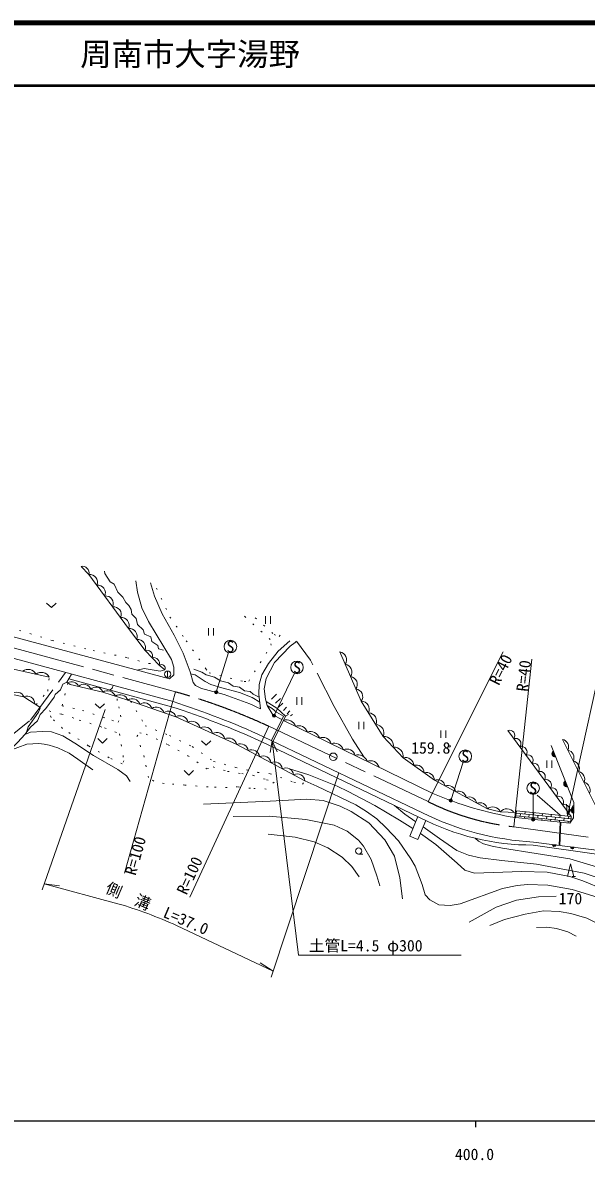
# Model space of a CAD drawing. Units: millimetres, scale not verified. Extents: x 40000 to 680000, y 20000 to 380000.
# Drawn here: x 395870 to 485645, y 198715 to 380000 of the extents above; entities that cross this region are included whole.
import ezdxf
from ezdxf.enums import TextEntityAlignment as Align

# ---------------------------------------------------------------- set-up
doc = ezdxf.new("R2010")
doc.units = ezdxf.units.MM
doc.header["$LTSCALE"] = 1000
for name, pattern in [('CHAIN', [18.5, 12, -1.5, 3.5, -1.5]), ('DASHED', [7.5, 6, -1.5]), ('DOTTED', [1.75, 0.25, -1.5])]:
    doc.linetypes.add(name, pattern=pattern)
for name, color, linetype, lineweight in [('M-BGD', 7, 'Continuous', 13), ('M-BMK', 2, 'CHAIN', 13), ('M-BMK-SRVR', 3, 'Continuous', 13), ('M-STR-HTXT', 7, 'Continuous', 13), ('M-STR-STRC', 7, 'Continuous', 13), ('M-TTL', 2, 'Continuous', 140), ('M-TTL-BAND', 7, 'Continuous', 25), ('M-TTL-LINE', 7, 'Continuous', 50)]:
    doc.layers.add(name, color=color, linetype=linetype, lineweight=lineweight)
doc.layers.add('M-TTL-TXT', color=7, linetype='Continuous')
doc.styles.add('ＭＳ ゴシック', font='')
doc.styles.get('ＭＳ ゴシック').set_extended_font_data('MS Gothic')

msp = doc.modelspace()

# ---------------------------------------------------------------- hatches: boundary and pattern name
at = {"layer": 'M-BGD'}
for points in [[(480773, 263012, -0.82183), (480408, 263933)], [(482660, 258241, -0.82183), (482296, 259162)], [(483645, 254022, -0.82183), (483651, 255013)], [(480216, 249043), (480836, 248963, -0.84072)], [(483111, 248668), (483732, 248588, -0.84072)]]:
    msp.add_hatch(color=256, dxfattribs=at).paths.add_polyline_path(points)
at = {"layer": 'M-STR-HTXT'}
for points in [[(426898, 273413, -1), (426453, 273186, -1)], [(436149, 269654, -1), (435676, 269491, -1)], [(464274, 256158, -1), (463825, 255936, -0.41421), (463939, 256271, -0.41421)], [(477362, 253203, -0.41421), (477359, 252849, -0.41421), (477005, 252853, -1)]]:
    msp.add_hatch(color=256, dxfattribs=at).paths.add_polyline_path(points)

# ---------------------------------------------------------------- linework, layer by layer
at = {"layer": 'M-BGD'}
for p, q in [((434567, 285420), (434567, 284220)), ((435367, 285420), (435367, 284220)), ((419830, 271807), (375676, 283761)), ((425475, 283522), (425475, 282322)), ((426275, 283522), (426275, 282322)), ((418945, 276677), (418945, 275677)), ((403187, 275427), (419587, 270987)), ((435481, 272192), (436291, 273011)), ((436125, 271581), (436933, 272306)), ((439548, 272494), (439548, 271294)), ((440348, 272494), (440348, 271294)), ((436624, 270913), (437305, 271550)), ((437400, 270389), (437898, 270932)), ((438007, 269883), (438411, 270356)), ((437411, 268819), (461202, 257190)), ((438537, 269562), (438821, 269751)), ((449419, 268597), (449419, 267397)), ((450219, 268597), (450219, 267397)), ((462482, 267214), (462482, 266014)), ((463282, 267214), (463282, 266014)), ((483254, 253523), (473147, 267223)), ((433859, 265442), (459168, 253311)), ((459541, 254080), (434222, 266217)), ((480773, 263012), (480408, 263933)), ((479389, 262450), (479389, 261250)), ((480189, 262450), (480189, 261250)), ((482660, 258241), (482296, 259162)), ((477818, 256924), (481473, 253698)), ((474509, 254405), (474398, 253311)), ((474469, 254007), (483229, 253123)), ((474509, 254405), (483254, 253523)), ((475165, 253937), (475125, 253539)), ((475902, 254264), (475862, 253867)), ((477295, 254122), (477255, 253726)), ((478688, 253981), (478647, 253586)), ((480080, 253839), (480040, 253445)), ((483645, 254022), (483651, 255013)), ((474429, 253609), (483204, 252724)), ((475821, 253469), (475791, 253169)), ((476558, 253796), (476518, 253398)), ((477214, 253328), (477184, 253028)), ((477951, 253656), (477911, 253258)), ((478607, 253188), (478576, 252886)), ((479344, 253515), (479304, 253117)), ((480000, 253047), (479969, 252745)), ((480737, 253375), (480696, 252977)), ((481393, 252907), (481362, 252604)), ((481473, 253698), (481433, 253305)), ((482130, 253234), (482089, 252836)), ((482786, 252766), (482755, 252462)), ((482866, 253556), (482826, 253164)), ((483254, 253523), (483200, 252655)), ((480836, 248963), (480216, 249043)), ((483732, 248588), (483111, 248668)), ((449372, 247490), (450039, 247490)), ((483411, 243945), (483911, 243945))]:
    msp.add_line(p, q, dxfattribs=at)
at = {"layer": 'M-BGD', "linetype": 'DOTTED'}
msp.add_line((439274, 281220), (439991, 282080), dxfattribs=at)
at = {"layer": 'M-BGD', "linetype": 'DASHED'}
for p, q in [((435490, 265609), (437405, 269485)), ((435761, 265479), (437737, 269478)), ((481333, 248898), (481496, 252590)), ((481433, 248885), (481595, 252580))]:
    msp.add_line(p, q, dxfattribs=at)
at = {"layer": 'M-BGD'}
for points in [[(418529, 276850), (417621, 277602), (415361, 279977), (412711, 283486), (406406, 292078), (405171, 293363)], [(418308, 279998), (417477, 280244), (417380, 280752), (416431, 281388), (416287, 282121), (415245, 282549), (415039, 283225), (414131, 284123), (413925, 285044), (413263, 285726), (413125, 286474), (412760, 287112), (412311, 287590), (411834, 288461), (411014, 289273), (410415, 290528), (409790, 290899), (408920, 292252), (408871, 292592)], [(419267, 275442), (419936, 276075), (419915, 277298), (419581, 278525), (415878, 284578), (414846, 286750), (414132, 289265), (413868, 291081)], [(416236, 290738), (416834, 288605), (418056, 285801), (419992, 282396), (421418, 279511), (422558, 276552), (423009, 274881), (423399, 274358), (424372, 273891)], [(376039, 287216), (376763, 286872), (419267, 275442)], [(399674, 287522), (400424, 286822), (401174, 287522)], [(396452, 266901), (396739, 267798), (398399, 270139), (398646, 270740), (398603, 270912), (396056, 272574), (392103, 273374), (379511, 274649), (373123, 276006), (367705, 277774), (367582, 278071), (362147, 281022), (361845, 280466)], [(371680, 282045), (370974, 281204), (372568, 280171), (374411, 279499), (376512, 279103), (378666, 278846), (387462, 278544), (400074, 275693)], [(433737, 270683), (433498, 272969), (433556, 274551), (433980, 276084), (435004, 277888), (436562, 279862), (438418, 281487)], [(439274, 281220), (438499, 280641), (435957, 278046), (434625, 275518), (434330, 273864), (434557, 272172), (434809, 271205), (435689, 269686), (437141, 268951)], [(474483, 254146), (471956, 254251), (469895, 254700), (461486, 259276), (456493, 262846), (453312, 266264), (449812, 271886), (446381, 279729)], [(396184, 266561), (397110, 267736), (398196, 268749), (398627, 269746), (399561, 270695), (400882, 272534), (401037, 272936), (401887, 273712), (402250, 274606), (402879, 274890), (403628, 276193)], [(414087, 276835), (415213, 277096), (417767, 276674), (418529, 276850)], [(433631, 271696), (432408, 272468), (430399, 273257), (427605, 274026), (425857, 274550), (424938, 275011), (423352, 276082), (422641, 276247)], [(433548, 272491), (432581, 272984), (432116, 273442), (431208, 273539), (430382, 274088), (429400, 274267), (428627, 274806), (427363, 275124), (426397, 275716), (425093, 276064), (424408, 276502), (423114, 277001)], [(402879, 274890), (403412, 274560), (408643, 273313), (412608, 272051), (420267, 269406), (430002, 264970), (440832, 259200)], [(409749, 273650), (410134, 273930), (410260, 274398)], [(407418, 271462), (408168, 270762), (408918, 271462)], [(434640, 271852), (436337, 270753), (437737, 269478), (438227, 269753)], [(434809, 271205), (435591, 270737), (436291, 270139), (437405, 269485)], [(407017, 260912), (404667, 262620), (403243, 263576), (401477, 264437), (400083, 264878), (399281, 265022), (398443, 265121), (396522, 265045), (393646, 263975), (395094, 265361), (396184, 266561), (397122, 266935), (399045, 267063), (400464, 267006), (402257, 266357), (404184, 265201), (407115, 263200), (411003, 260998), (412413, 259980), (412987, 259102)], [(407842, 265909), (408592, 265209), (409342, 265909)], [(424334, 265550), (425084, 264850), (425834, 265550)], [(474364, 253314), (483050, 252432), (483640, 253310), (483655, 255726), (480054, 264828)], [(481873, 265788), (488736, 252073), (490804, 251452), (504306, 249746), (510565, 249053), (516674, 249077), (520001, 249381), (503185, 257803), (501433, 259132), (498305, 262106), (497178, 263817)], [(438363, 261092), (441439, 260117), (445969, 258342), (447736, 257467), (451963, 255254), (455916, 252906), (458038, 251570)], [(421581, 260805), (422331, 260105), (423081, 260805)], [(440832, 259200), (442736, 258315), (448956, 255345), (450627, 254320), (452275, 253129), (453794, 251719), (455748, 249631), (457706, 246726), (458406, 245576), (459521, 242688), (459994, 241012), (460740, 240230), (462180, 239434), (463980, 239290), (465556, 239607), (472300, 242025), (474658, 242503), (476308, 242678), (479532, 242546), (483402, 241872), (487389, 240665)], [(424692, 255472), (435310, 255917), (441111, 256266), (443756, 256056), (446426, 255121), (448214, 254311), (451017, 252516), (453536, 249775), (455101, 247196), (455964, 243729), (456397, 240403)], [(455115, 255253), (456719, 253871), (458477, 252648)], [(429371, 253513), (435153, 253561), (440971, 253047), (445484, 252123), (447547, 251159), (449341, 249744), (450144, 248760), (451356, 246625), (452306, 244023), (452743, 242432)], [(460073, 252857), (458838, 249821), (457541, 250349), (458815, 253480)], [(434985, 250700), (439262, 250206), (442298, 249469), (444475, 248492), (446760, 247030), (448295, 245509), (449443, 243884)], [(459225, 250773), (461690, 249022), (465061, 246078), (466290, 244936), (467852, 244481), (475323, 244715), (479446, 244611), (483024, 243957), (485079, 243231), (488447, 241880), (492449, 239721), (495216, 237559), (497325, 235473), (499855, 232512)], [(459663, 251847), (462266, 249986), (465024, 248091), (466892, 247337), (468745, 246903), (472218, 246497), (477730, 245890), (485332, 244461), (489193, 243184)], [(467926, 250040), (468477, 249545), (469260, 249149), (470675, 248773), (472306, 248474), (483036, 246754), (487281, 245501), (492981, 242923), (498894, 239603), (503188, 237058), (505211, 236694), (508321, 237181), (516505, 239266), (523127, 240575), (527596, 241328), (533851, 242805), (539770, 243560), (541849, 243728), (546082, 243358)], [(477211, 248944), (487299, 247515), (487482, 247858), (492124, 246952), (497615, 246240), (497715, 246781), (477250, 249426)], [(482661, 243945), (483161, 245945), (483661, 243945)], [(466980, 236679), (471314, 239039), (474521, 240187), (478046, 240674), (480833, 240785)], [(470259, 236118), (472628, 237101), (475929, 237942), (478841, 238462), (481350, 238337), (483212, 238039), (485724, 237309), (488520, 235933), (491600, 233629)], [(477722, 235819), (479370, 235864), (480915, 235668), (482713, 235099), (484064, 234440)]]:
    msp.add_lwpolyline(points, dxfattribs=at)
at = {"layer": 'M-BGD', "linetype": 'DOTTED'}
for points in [[(417171, 289894), (419304, 285290), (421922, 281517), (425049, 277036), (425547, 276418), (431140, 275005), (431864, 275044), (435456, 280795), (435298, 281723), (431111, 285489)], [(377971, 288237), (379406, 287080), (385576, 285688), (393663, 283680), (400590, 281538), (407063, 279949), (412535, 278812), (415954, 277866), (417274, 277967)], [(432918, 285159), (435909, 282494), (436724, 282201), (437655, 283259)], [(398014, 271297), (399864, 273486), (400074, 275693)], [(403040, 274791), (402172, 271153), (405364, 270392), (410063, 268833), (411055, 268550), (411502, 269400), (411219, 270752), (410894, 272011), (410933, 272584)], [(413045, 271900), (415365, 267969), (419252, 266394), (422862, 264659), (426281, 262282), (429794, 261330), (433311, 260518), (435282, 260320), (439064, 258945), (440458, 258660), (440832, 259200)]]:
    msp.add_lwpolyline(points, dxfattribs=at)
at = {"layer": 'M-BGD', "linetype": 'DASHED'}
for points in [[(450221, 263029), (448382, 265832), (445505, 271008), (441691, 278415), (439473, 281459)], [(392291, 264958), (397084, 268866), (402706, 276443)]]:
    msp.add_lwpolyline(points, dxfattribs=at)
at = {"layer": 'M-BGD', "linetype": 'DOTTED'}
for points in [[(402199, 267539), (400370, 269275), (400091, 270316), (402085, 269810), (404876, 268873), (408919, 267612), (411298, 266678), (411982, 262355), (411715, 261917), (409614, 262862), (406317, 264769)], [(414514, 266813), (415540, 266612), (419049, 264936), (422173, 263178), (425220, 261096), (426189, 261406), (428516, 260692), (430757, 260334), (432580, 260058), (434726, 259339), (435899, 258975), (434668, 257874), (432155, 257996), (430096, 258228), (428433, 258101), (425396, 258205), (421699, 258511), (418390, 258732), (416732, 259154), (415890, 259697), (415226, 262959), (414067, 266253)]]:
    msp.add_lwpolyline(points, close=True, dxfattribs=at)
at = {"layer": 'M-BGD'}
for centre, radius in [((418945, 276177), 500), ((463846, 264731), 150), ((449372, 247990), 500)]:
    msp.add_circle(centre, radius, dxfattribs=at)
for centre, radius, start, end in [((405355, 292304), 1075, 347.84327, 99.88834), ((406544, 290857), 1229, 336.10649, 96.43808), ((407805, 289139), 1229, 336.10649, 96.43808), ((409066, 287420), 1229, 336.10649, 96.43808), ((410327, 285702), 1229, 336.10649, 96.43808), ((411588, 283983), 1229, 336.10649, 96.43808), ((412781, 282161), 1327, 341.1145, 93.01014), ((414106, 280406), 1327, 341.1145, 93.01014), ((415607, 279079), 931, 341.89428, 105.26496), ((446205, 278484), 1258, 325.32081, 81.92374), ((416736, 277891), 931, 341.89428, 105.26496), ((417976, 277107), 609, 335.05396, 125.62059), ((447062, 276523), 1258, 325.32081, 81.92374), ((396727, 275549), 1390, 26.43179, 128.08813), ((398829, 275074), 1390, 26.43179, 128.08813), ((447920, 274562), 1258, 325.32081, 81.92374), ((403656, 273759), 1202, 23.5682, 120.86274), ((405591, 273427), 1164, 17.4875, 135.70082), ((407533, 272964), 1164, 17.4875, 135.70082), ((413622, 227232), 47882, 65.15816, 77.02535), ((448777, 272601), 1258, 325.32081, 81.92374), ((394923, 272060), 1244, 24.43902, 132.6922), ((396586, 271513), 1186, 357.22074, 116.50966), ((409386, 272219), 1323, 20.49657, 124.19212), ((411369, 271588), 1323, 20.49657, 124.19212), ((413317, 271001), 1267, 17.87208, 124.01158), ((415232, 270340), 1267, 17.87208, 124.01158), ((417146, 269678), 1267, 17.87208, 124.01158), ((419061, 269017), 1267, 17.87208, 124.01158), ((379213, 145917), 131424, 65.43041, 72.10948), ((379213, 145917), 132279, 65.42704, 72.11836), ((449747, 270545), 1342, 336.57401, 87.23842), ((420891, 268196), 1362, 13.71277, 117.29822), ((422838, 267308), 1362, 13.71277, 117.29822), ((437914, 267436), 1472, 17.92627, 109.97496), ((450914, 268671), 1342, 336.57401, 87.23842), ((424786, 266421), 1362, 13.71277, 117.29822), ((426733, 265534), 1362, 13.71277, 117.29822), ((439817, 266505), 1472, 17.92627, 109.97496), ((441721, 265575), 1472, 17.92627, 109.97496), ((452080, 266797), 1342, 336.57401, 87.23842), ((473412, 266402), 862, 324.96605, 107.8693), ((428680, 264647), 1362, 13.71277, 117.29822), ((430541, 263806), 1283, 9.05534, 114.85135), ((443624, 264644), 1472, 17.92627, 109.97496), ((445528, 263714), 1472, 17.92627, 109.97496), ((453414, 264764), 1503, 351.99841, 93.89043), ((474382, 265087), 862, 324.96605, 107.8693), ((481587, 264572), 1249, 336.44306, 76.72068), ((432346, 262845), 1283, 9.05534, 114.85135), ((434151, 261883), 1283, 9.05534, 114.85135), ((447431, 262783), 1472, 17.92627, 109.97496), ((449335, 261853), 1472, 17.92627, 109.97496), ((455004, 263055), 1503, 351.99841, 93.89043), ((456851, 261588), 1308, 2.97653, 105.90208), ((475353, 263771), 862, 324.96605, 107.8693), ((476324, 262455), 862, 324.96605, 107.8693), ((480681, 263509), 505, 122.75739, 280.41558), ((482444, 262858), 1249, 336.44306, 76.72068), ((435955, 260922), 1283, 9.05534, 114.85135), ((437760, 259960), 1283, 9.05534, 114.85135), ((451239, 260922), 1472, 17.92627, 109.97496), ((458516, 260398), 1308, 2.97653, 105.90208), ((477294, 261140), 862, 324.96605, 107.8693), ((483302, 261144), 1249, 336.44306, 76.72068), ((439565, 258998), 1283, 9.05534, 114.85135), ((460180, 259208), 1308, 2.97653, 105.90208), ((461950, 258126), 1240, 10.92883, 111.95639), ((478265, 259824), 862, 324.96605, 107.8693), ((479235, 258508), 862, 324.96605, 107.8693), ((484160, 259430), 1249, 336.44306, 76.72068), ((463632, 257211), 1240, 10.92883, 111.95639), ((465313, 256295), 1240, 10.92883, 111.95639), ((480206, 257193), 862, 324.96605, 107.8693), ((482569, 258737), 505, 122.75739, 280.41558), ((485018, 257715), 1249, 336.44306, 76.72068), ((483486, 308581), 56014, 246.55776, 260.62707), ((466995, 255380), 1240, 10.92883, 111.95639), ((468677, 254465), 1240, 10.92883, 111.95639), ((481177, 255877), 862, 324.96605, 107.8693), ((479870, 295414), 46063, 243.81159, 266.73957), ((470763, 253732), 1301, 23.51713, 131.89797), ((472998, 253371), 1364, 35.40522, 139.83427), ((482147, 254561), 862, 324.96605, 107.8693), ((483746, 254517), 505, 100.81192, 258.47011), ((477114, 288002), 39058, 242.64632, 270.14249), ((480533, 249057), 318, 182.527, 342.74473), ((483429, 248682), 318, 182.527, 342.74473)]:
    msp.add_arc(centre, radius, start, end, dxfattribs=at)
at = {"layer": 'M-BMK'}
for p, q in [((376115, 285355), (420214, 273368)), ((435062, 267884), (460438, 255868)), ((474093, 251851), (504384, 247604))]:
    msp.add_line(p, q, dxfattribs=at)
for centre, radius, start, end in [((393101, 177114), 100000, 65.19003, 74.26848), ((478374, 291621), 40000, 243.35856, 263.85598)]:
    msp.add_arc(centre, radius, start, end, dxfattribs=at)
at = {"layer": 'M-BMK-SRVR'}
msp.add_circle((445338, 263018), 600, dxfattribs=at)
at = {"layer": 'M-STR-HTXT'}
for p, q in [((482651, 253584), (490682, 290151)), ((426675, 273300), (428654, 279625)), ((460438, 255868), (472419, 279749)), ((474093, 251851), (476970, 278577)), ((435913, 269573), (439142, 276356)), ((420214, 273368), (412080, 244492)), ((408992, 270527), (398975, 241835)), ((435062, 267884), (422473, 240653)), ((435631, 265541), (435313, 263689)), ((435631, 265541), (439806, 231400)), ((435631, 265541), (436385, 263820)), ((464049, 256047), (466054, 262153)), ((446240, 260456), (435449, 227869)), ((477184, 253028), (477186, 257013)), ((482651, 253584), (482510, 255458)), ((482651, 253584), (483565, 255226)), ((399305, 242781), (411033, 239593)), ((399305, 242781), (401741, 242473)), ((420375, 236114), (435766, 228826)), ((439806, 231400), (465701, 231400)), ((435766, 228826), (433715, 230175))]:
    msp.add_line(p, q, dxfattribs=at)
for centre in [(426675, 273300), (435913, 269573), (464049, 256047), (477184, 253028)]:
    msp.add_circle(centre, 250, dxfattribs=at)
msp.add_arc((392948, 176744), 65399, 65.2039, 73.94585, dxfattribs=at)
at = {"layer": 'M-STR-STRC'}
for centre in [(428952, 280580), (439571, 277259), (466366, 263103), (477187, 258013)]:
    msp.add_circle(centre, 1000, dxfattribs=at)
at = {"layer": 'M-TTL'}
msp.add_line((680000, 380000), (40000, 380000), dxfattribs=at)
at = {"layer": 'M-TTL-BAND'}
for p, q in [((40000, 205000), (579000, 205000)), ((468000, 205000), (468000, 204000))]:
    msp.add_line(p, q, dxfattribs=at)
at = {"layer": 'M-TTL-LINE'}
msp.add_line((40000, 370000), (680000, 370000), dxfattribs=at)

# ---------------------------------------------------------------- texts
at = {"layer": 'M-BGD', "style": 'ＭＳ ゴシック'}
msp.add_text('159.8', height=1833, dxfattribs=at).set_placement((457761, 264433), align=Align.MIDDLE_LEFT)
msp.add_text('170', height=1833, dxfattribs=at).set_placement((483128, 240418), align=Align.MIDDLE_CENTER)
at = {"layer": 'M-STR-HTXT', "style": 'ＭＳ ゴシック'}
for s, rotation, p in [('R=40', 63.359, (470081, 275088)), ('R=100', 74.268, (412080, 244492))]:
    msp.add_text(s, height=1833, rotation=rotation, dxfattribs=at).set_placement(p, align=Align.TOP_LEFT)
for s, rotation, p in [('R=40', 83.856, (476860, 273283)), ('R=100', 65.19, (422473, 240653))]:
    msp.add_text(s, height=1833, rotation=rotation, dxfattribs=at).set_placement(p, align=Align.BOTTOM_LEFT)
msp.add_text('側\u3000溝\u3000L=37.0', height=1833, rotation=336.917, dxfattribs=at).set_placement((416718, 237504), align=Align.BOTTOM_CENTER)
msp.add_text('土管L=4.5 φ300', height=1833, dxfattribs=at).set_placement((441453, 231450), align=Align.BOTTOM_LEFT)
at = {"layer": 'M-STR-STRC', "style": 'ＭＳ ゴシック'}
for p in [(428952, 280580), (439571, 277259), (466366, 263103), (477187, 258013)]:
    msp.add_text('S', height=1833, dxfattribs=at).set_placement(p, align=Align.MIDDLE_CENTER)
at = {"layer": 'M-TTL-BAND', "style": 'ＭＳ ゴシック'}
msp.add_text('400.0', height=1833, dxfattribs=at).set_placement((467844, 198195), align=Align.BOTTOM_CENTER)
at = {"layer": 'M-TTL-TXT', "style": 'ＭＳ ゴシック'}
msp.add_text('周南市大字湯野', height=3666, dxfattribs=at).set_placement((405024, 375000), align=Align.MIDDLE_LEFT)

doc.saveas('drawing.dxf')
